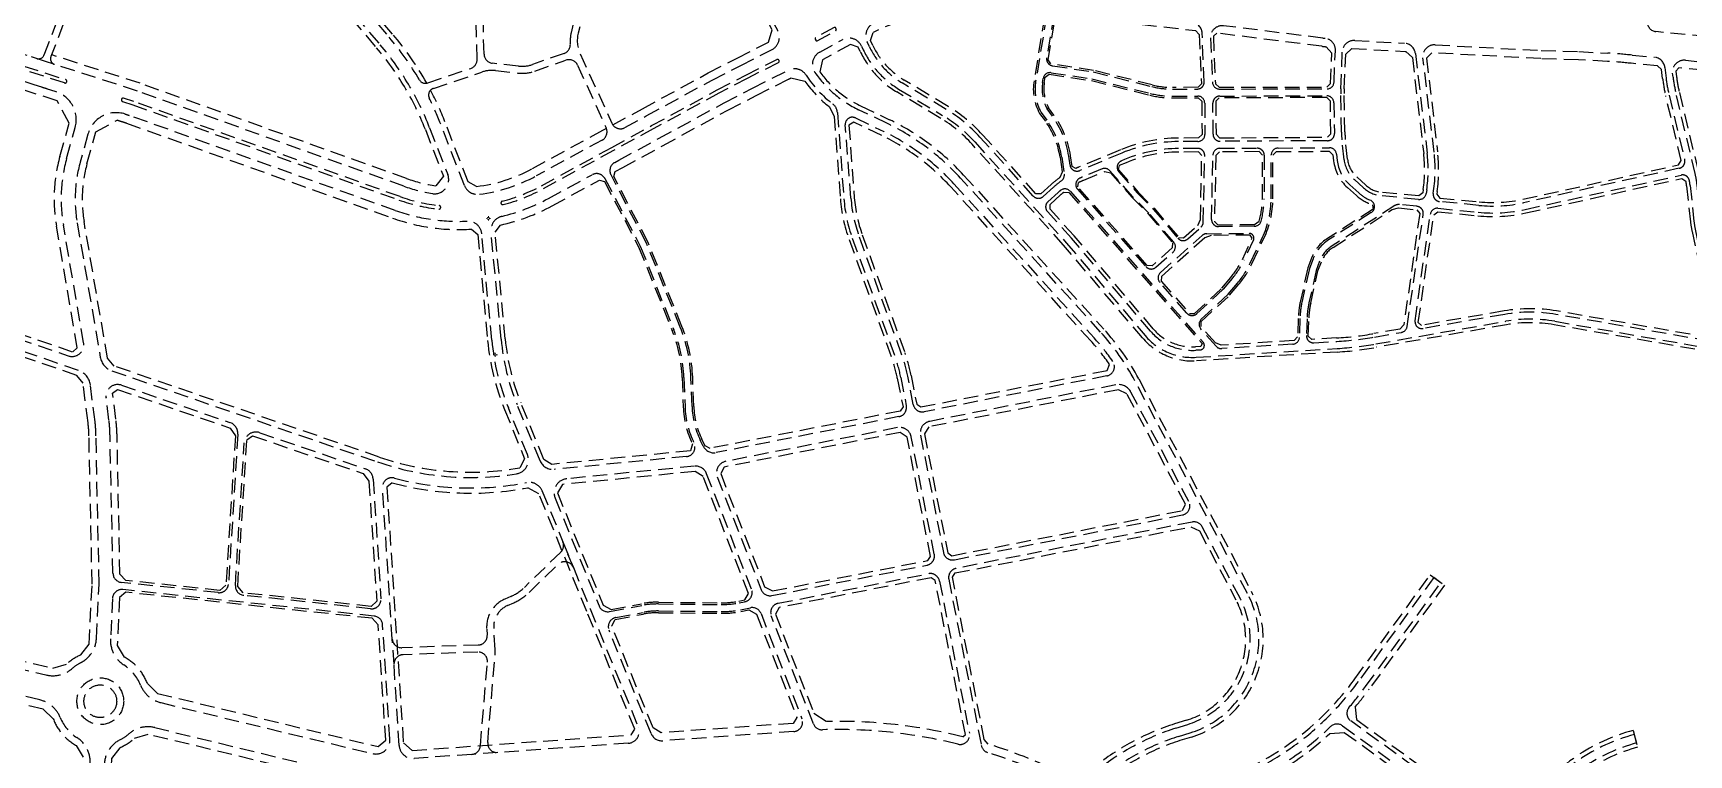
# Model space of a CAD drawing. Header units: metres. Extents: x 566631 to 571261, y 2062953 to 2068466.
# Drawn here: x 567816 to 569232, y 2064263 to 2064881 of the extents above; entities that cross this region are included whole.
import ezdxf

# ---------------------------------------------------------------- set-up
doc = ezdxf.new("R2010")
doc.units = ezdxf.units.M
doc.linetypes.add('HIDDEN', pattern=[0.375, 0.25, -0.125])
for name, color, linetype in [('cu', 7, 'CONTINUOUS'), ('LogDg phu', 7, 'CONTINUOUS'), ('ViaHeSphu', 32, 'CONTINUOUS')]:
    doc.layers.add(name, color=color, linetype=linetype)
doc.layers.add('Level 1', color=7, linetype='CONTINUOUS', lineweight=0)

# ---------------------------------------------------------------- blocks, each defined once
blk = doc.blocks.new('DKCDV')
at = {"layer": 'Level 1', "linetype": 'Continuous', "lineweight": 0}
h = blk.add_hatch(color=7, dxfattribs=at)
edge = h.paths.add_edge_path()
edge.add_arc((0, 0), 1.5, 0, 360)
at = {"layer": 'Level 1', "color": 7, "linetype": 'Continuous', "lineweight": 0}
for p, q in [((-6, 0), (-12, 0)), ((0, 13), (0, 6)), ((13, 0), (6, 0)), ((0, -6), (0, -12))]:
    blk.add_line(p, q, dxfattribs=at)
blk.add_circle((0, 0), 6.25, dxfattribs=at)
blk = doc.blocks.new('DKCDV_1')
at = {"layer": 'Level 1', "linetype": 'Continuous', "lineweight": 0}
h = blk.add_hatch(color=7, dxfattribs=at)
edge = h.paths.add_edge_path()
edge.add_arc((0, 0), 1.5, 0, 360)
at = {"layer": 'Level 1', "color": 7, "linetype": 'Continuous', "lineweight": 0}
for p, q in [((-6, 0), (-12, 0)), ((0, 13), (0, 6)), ((13, 0), (6, 0)), ((0, -6), (0, -13))]:
    blk.add_line(p, q, dxfattribs=at)
blk.add_circle((0, 0), 6.25, dxfattribs=at)

msp = doc.modelspace()

# ---------------------------------------------------------------- linework, layer by layer
at = {"layer": 'LogDg phu', "linetype": 'HIDDEN', "ltscale": 50}
for points in [[(568112.5, 2064870.6, -0.084901), (568154.8, 2064799.6), (568170.3, 2064759.6, -0.579475), (568157.1, 2064743.4, -0.045403), (568132.7, 2064749.7), (567904.8, 2064831.1), (567826.1, 2064856.5), (567810.6, 2064861.5), (567780.6, 2064870.4), (567744.2, 2064881.7), (567725.2, 2064887.8, -0.41566), (567720.1, 2064897.9), (567762.3, 2065027.6), (567792.2, 2065119.6, -0.418066), (567802.4, 2065124.7), (567935.5, 2065079.4, -0.220524), (567944.6, 2065070.7, 0.091448), (567969.5, 2065030.6), (568066.6, 2064924.2), (568112.5, 2064870.6)], [(569399, 2064866.5, 0.001621), (569333.4, 2064869.7, -0.012833), (569322, 2064870.5), (569203.6, 2064881.9, -0.400887), (569196.4, 2064890.3), (569201.5, 2064992.7, -0.230387), (569210, 2065008), (569259.3, 2065042.8), (569325.4, 2065087.6, -0.365637), (569333.1, 2065086.7), (569374.8, 2065043.2, -0.143288), (569393.4, 2065007.3), (569406.2, 2064942.3, -0.054784), (569408.5, 2064915.8), (569407.4, 2064874.3, -0.422052), (569399, 2064866.5)], [(568200.5, 2064938.5, 0.033385), (568209.2, 2064944.1), (568214.5, 2064947.9, -0.062081), (568230, 2064956.6), (568271.4, 2064973.4), (568311.8, 2064995.6, -0.280839), (568320.1, 2064995.3, 0.027535), (568329.9, 2064989.4), (568351.4, 2064978.2, -0.518613), (568353.2, 2064965.2), (568286.9, 2064903.9, 0.147443), (568277.3, 2064887.5), (568276, 2064882.1, 0.080835), (568275.1, 2064871.5, -0.342207), (568269.8, 2064863.3), (568242.7, 2064853.8, -0.112107), (568230.8, 2064852.4), (568208.4, 2064854.9, -0.374852), (568201.3, 2064862.6), (568200.3, 2064902, 0.054483), (568196.5, 2064929.6, -0.34124), (568200.5, 2064938.5)], [(567843.4, 2064840.9, -1), (567842.5, 2064838), (567806.9, 2064849.5), (567777, 2064858.5), (567740.5, 2064869.7), (567715, 2064877.9), (567681.1, 2064888.8), (567642.8, 2064900.9, -1), (567643.7, 2064903.7), (567682, 2064891.7), (567715.9, 2064880.8), (567741.4, 2064872.6), (567777.9, 2064861.3), (567807.8, 2064852.4), (567843.4, 2064840.9)], [(568534.8, 2064889.3, -0.137965), (568649.1, 2064908), (568675.5, 2064905.1, -0.429724), (568682.5, 2064895.8), (568673.1, 2064839.5, 0.17021), (568677.8, 2064812.8), (568682.6, 2064806.1, -0.11976), (568695.4, 2064774.6), (568697.6, 2064760.1, -0.281012), (568695.2, 2064754.4, 0.028189), (568688.4, 2064748.8), (568679.6, 2064740.9, -0.414214), (568671.1, 2064741.3), (568625.5, 2064791.7, 0.073316), (568596.6, 2064815.4), (568559, 2064838, -0.147646), (568531.1, 2064868.8), (568529, 2064873.2, -0.415886), (568534.8, 2064889.3)], [(568682.5, 2064859.6, 0.417698), (568687.6, 2064852.7), (568722.4, 2064847.4), (568772.5, 2064834.9, 0.061516), (568790.1, 2064832.7), (568811.3, 2064832.8, 0.426533), (568817.3, 2064839), (568815.5, 2064880.7, 0.368623), (568806.6, 2064890.2), (568727.7, 2064899.3), (568697.4, 2064902.7, 0.398872), (568688.6, 2064896), (568682.5, 2064859.6)], [(567858.8, 2064615.8), (567841.5, 2064716.5, -0.110211), (567844.3, 2064773.5), (567851.6, 2064800, 0.401719), (567835.2, 2064830.4), (567804.1, 2064840.5), (567774.2, 2064849.4), (567737.6, 2064860.7), (567712.1, 2064868.9), (567678.2, 2064879.7), (567637.5, 2064892.6, 0.40728), (567625, 2064886.2), (567565.4, 2064711.3, 0.413634), (567571.6, 2064698.6), (567845.7, 2064604.6, 0.569626), (567858.8, 2064615.8)], [(568484.5, 2064875.4), (568485, 2064874.5, 0.414214), (568486.3, 2064874.1), (568502.1, 2064882.7, 0.414214), (568502.5, 2064884.1), (568502.1, 2064885, 0.414214), (568500.7, 2064885.4), (568484.9, 2064876.7, 0.414214), (568484.5, 2064875.4)], [(568920.6, 2064876.2, -0.001963), (568918.7, 2064876.4), (568833.9, 2064886.9, 0.464016), (568822.7, 2064876.5), (568824.3, 2064838.6, 0.402), (568830.3, 2064832.8), (568922.4, 2064833, 0.401727), (568928.3, 2064838.7), (568929.5, 2064865.8, 0.392573), (568920.6, 2064876.2)], [(568732.8, 2064246, -0.09096), (568795.4, 2064279.1), (568805.4, 2064282.2, 0.468804), (568854.3, 2064401.3), (568758, 2064583.2, 0.062926), (568728.6, 2064625), (568608.8, 2064756.7, 0.096326), (568546.4, 2064803.2), (568521.7, 2064815.1, -0.129847), (568484.3, 2064847, -0.445476), (568488.4, 2064864.4), (568507.6, 2064874.9, -0.431207), (568524.2, 2064869.5), (568525.7, 2064866.3, 0.147646), (568555.9, 2064832.8), (568593.5, 2064810.2, -0.073316), (568621, 2064787.6), (568699.3, 2064701.3), (568766.8, 2064621.9, 0.236346), (568810.4, 2064603.4), (568931.1, 2064610.9, 0.027388), (568964, 2064614.8), (569075.3, 2064634.2, -0.086294), (569117.1, 2064634.2), (569293, 2064603.5)], [(569000.6, 2064738.4), (568968.9, 2064741.5, -0.160335), (568953.5, 2064748.4), (568945.7, 2064755.4, -0.183367), (568936.9, 2064772.4), (568935.1, 2064789.3, -0.023525), (568934.6, 2064796), (568934.1, 2064828.8, -0.014576), (568934.1, 2064833), (568935.4, 2064864.8, -0.418302), (568946, 2064874.3), (568988.5, 2064872, -0.364496), (568997.9, 2064863.2), (569008, 2064778.1, -0.065074), (569007.6, 2064746.5), (569007.1, 2064743.5, -0.401352), (569000.6, 2064738.4)], [(569013.2, 2064743.5), (569013.5, 2064745.7, 0.065074), (569013.9, 2064778.8), (569004.4, 2064859.5, -0.465012), (569014.9, 2064870.6), (569105.4, 2064865.8), (569137.6, 2064864.8), (569162.5, 2064863.5, -0.012676), (569183.2, 2064861.8), (569202.3, 2064860, -0.352556), (569211.3, 2064851.2), (569212.3, 2064842.2, 0.028947), (569214.9, 2064827.7), (569228.2, 2064772.3, -0.419203), (569223.6, 2064765), (569090.5, 2064735.6, -0.079081), (569052.2, 2064733.3), (569018.6, 2064736.6, -0.427194), (569013.2, 2064743.5)], [(569425.5, 2064843.1, -0.399511), (569435, 2064833.1), (569434.7, 2064749.4, -0.138597), (569416.5, 2064685.6), (569363.1, 2064599.3, -0.314719), (569356.8, 2064596.6), (569294.1, 2064609.4), (569268.5, 2064613.9, -0.305618), (569263.7, 2064618.5), (569243.4, 2064712.9, -0.025675), (569242.2, 2064720.2), (569238.8, 2064750.9, 0.031287), (569237.2, 2064760.5), (569220.8, 2064829.1, -0.028947), (569218.3, 2064842.9), (569217.9, 2064846.3, -0.478682), (569228.8, 2064857.4), (569319.9, 2064848.6, 0.012833), (569332.4, 2064847.7, -0.00225), (569423.3, 2064843.2, 0.000092), (569425.5, 2064843.1)], [(568686.4, 2064846.8), (568721.2, 2064841.5), (568771.1, 2064829.1, 0.061516), (568790.1, 2064826.7), (568811.7, 2064826.8, -0.413317), (568817.7, 2064820.8), (568817.9, 2064794, -0.414126), (568811.9, 2064788), (568795.4, 2064787.9, 0.097506), (568746.9, 2064778.1), (568710.8, 2064763.1, -0.488025), (568702.5, 2064767.7), (568701.4, 2064775.5, 0.11976), (568687.5, 2064809.6), (568682.9, 2064816, -0.167771), (568679.1, 2064838.5), (568679.6, 2064841.9, -0.410737), (568686.4, 2064846.8)], [(568928.7, 2064794.7, -0.422185), (568922.7, 2064788.6), (568830.9, 2064788.1, -0.414302), (568824.9, 2064794.1), (568824.7, 2064820.8, -0.415111), (568830.7, 2064826.8), (568922.2, 2064827, -0.409686), (568928.2, 2064821.1), (568928.6, 2064795.9, 0.003755), (568928.7, 2064794.7)], [(567894.3, 2064811.4), (567897.7, 2064810.3), (567894.3, 2064811.4, 0.426819), (567862.5, 2064794.2), (567855.9, 2064770.3, 0.110211), (567853.3, 2064718.5), (567873.1, 2064603.5, 0.274189), (567883, 2064591.8), (568110.2, 2064513.9, 0.123416), (568229.2, 2064503.8, 0.482037), (568238.4, 2064520.1), (568222.1, 2064560.1, -0.073498), (568207.9, 2064618), (568199.4, 2064708.9, 0.400534), (568186.9, 2064719.8, -0.097612), (568125.3, 2064729), (567897.7, 2064810.3)], [(568603.2, 2064751.7), (568723.1, 2064619.9, -0.032695), (568739.1, 2064599.9, -0.541363), (568734, 2064587.5), (568577.8, 2064556.8, -0.414214), (568568.4, 2064563.1), (568563.7, 2064587.2, 0.038193), (568558.5, 2064606.1), (568522, 2064707.2, -0.067908), (568515.1, 2064739.5), (568510.3, 2064802.2, -0.577307), (568518.9, 2064808.1), (568543.2, 2064796.4, -0.096326), (568603.2, 2064751.7)], [(568960.2, 2064727.2), (568923.5, 2064703.7, 0.160908), (568910.4, 2064687.6), (568907.3, 2064679.4), (568901, 2064651.3, 0.047869), (568899.2, 2064636.5), (568898.7, 2064620.4, -0.387792), (568893.1, 2064614.6), (568832.3, 2064610.8, -0.231628), (568827.5, 2064612.8), (568814.4, 2064627.6, -0.40606), (568814.8, 2064636), (568837.8, 2064657.4), (568845.8, 2064666.9, 0.065294), (568856.7, 2064684), (568867.1, 2064706, 0.109263), (568874.5, 2064738.8), (568874.6, 2064776.4, -0.411504), (568880.6, 2064782.3), (568924.4, 2064782.6, -0.38344), (568930.4, 2064777.2), (568931, 2064771.8, 0.183367), (568941.7, 2064750.9), (568949.5, 2064743.9, 0.087455), (568959.2, 2064737.8, -0.608476), (568960.2, 2064727.2)], [(568865.9, 2064719.8, -0.334165), (568860.1, 2064715.5), (568829.6, 2064715.2, -0.423184), (568823.6, 2064721.3), (568824.7, 2064776.2, -0.406506), (568830.7, 2064782.1), (568862.6, 2064782.2, -0.416929), (568868.6, 2064776.2), (568868.5, 2064738.9, -0.06695), (568865.9, 2064719.8)], [(568216.5, 2064723.9, 0.066581), (568256.3, 2064739.2), (568293.8, 2064759.5, -0.41895), (568304.7, 2064756.2), (568334.9, 2064698.5), (568363.6, 2064626.9, -0.086297), (568372.3, 2064586), (568373.2, 2064561.1, 0.103783), (568380.9, 2064530), (568380.9, 2064530, -0.521878), (568374.5, 2064518.5), (568261.4, 2064507.5, -0.331877), (568249.2, 2064514.9), (568229.5, 2064563.1, -0.073498), (568215.9, 2064618.8), (568207.3, 2064711.1, -0.374205), (568216.5, 2064723.9)], [(568711, 2064756.6, 0.503938), (568708.9, 2064747.2), (568767.4, 2064680.9, 0.415371), (568775.9, 2064680.4), (568790.6, 2064693.4, 0.407233), (568791.2, 2064701.8), (568770, 2064726.7), (568756.3, 2064740.6), (568736.7, 2064762.9, 0.32153), (568729.9, 2064764.5), (568713.1, 2064757.5, 0.008141), (568711, 2064756.6)], [(568813.7, 2064609.6), (568810.1, 2064609.4, -0.236346), (568771.3, 2064625.8), (568703.8, 2064705.2), (568683.2, 2064728, -0.414214), (568683.6, 2064736.4), (568692.4, 2064744.4, -0.008209), (568694.2, 2064746, -0.408563), (568702.5, 2064745.4), (568816.4, 2064616.2, -0.623867), (568813.7, 2064609.6)], [(567881.4, 2064536.5, 0.02621), (567880.5, 2064549.7), (567878, 2064568.8, -0.555114), (567891.2, 2064579.5), (567983.9, 2064547.7, -0.337716), (567990.7, 2064537.6), (567982.7, 2064409.6, -0.426867), (567973.9, 2064402.1), (567891.1, 2064410.9, -0.377657), (567883.9, 2064418.7), (567881.4, 2064536.5)], [(568594.2, 2064436.5, 0.414214), (568603.6, 2064430.2), (568798.6, 2064468.5, 0.502979), (568804.1, 2064480.1), (568754.6, 2064573.6, 0.330691), (568741.7, 2064579.8), (568582.5, 2064548.6, 0.414214), (568574.6, 2064536.8), (568594.2, 2064436.5)], [(568113.1, 2064396.8, -0.464825), (568104.3, 2064388.3), (567995.8, 2064399.8, -0.401672), (567988.6, 2064408.3), (567996.2, 2064530.1, -0.495085), (568009.5, 2064538.9), (568099.8, 2064508, -0.302804), (568106.5, 2064499.1), (568113.1, 2064396.8)], [(568438.4, 2064404.5, 0.36316), (568447.4, 2064399.6), (568580.1, 2064425.6, 0.414214), (568586.4, 2064435), (568566.7, 2064535.3, 0.414214), (568555, 2064543.2), (568408.2, 2064514.4, 0.467179), (568400.8, 2064501), (568438.4, 2064404.5)], [(568419.5, 2064393.4), (568424.2, 2064394.3, 0.467179), (568430.1, 2064405), (568391.7, 2064503.8, 0.336229), (568381.4, 2064510.2), (568272.1, 2064499.5, 0.501641), (568262.1, 2064483), (568299.7, 2064390.7, 0.357221), (568308.6, 2064385.9), (568336.2, 2064391.1, -0.049404), (568350.6, 2064392.4), (568404.1, 2064391.9, 0.05075), (568419.5, 2064393.4)], [(568124.6, 2064500.1, 0.112652), (568237.7, 2064496.2, -0.357473), (568251.1, 2064488.9), (568268.8, 2064445.5), (568277.7, 2064423.5), (568292, 2064388.3), (568333.3, 2064287, -0.510016), (568324.7, 2064273.3), (568213, 2064265.3), (568190.8, 2064263.8), (568141.5, 2064260.2, -0.41617), (568128.7, 2064271.4), (568124.3, 2064340.5), (568122.8, 2064362.4), (568114.5, 2064491.9, -0.512582), (568124.6, 2064500.1)], [(569072.5, 2064198.1), (568942.6, 2064292.4, -0.44013), (568941.3, 2064304.1, 0.022174), (568955.3, 2064321.8), (569019.7, 2064410.6), (569013.6, 2064415), (568949.2, 2064326.2, -0.145753), (568837.7, 2064240.6)], [(568420.6, 2064387.5), (568429.2, 2064389.2, -0.36316), (568438.2, 2064384.2), (568473.2, 2064294.2, -0.505092), (568466.3, 2064283.3), (568354.1, 2064275.4, -0.324489), (568344.2, 2064281.6), (568308.2, 2064369.9, -0.473599), (568314.1, 2064380.8), (568337.3, 2064385.2, -0.049404), (568350.6, 2064386.4), (568404, 2064385.9, 0.05075), (568420.6, 2064387.5)], [(569106.3, 2064218.1, -0.172437), (569187.1, 2064273.5), (569185.2, 2064280.7, 0.172437), (569100.2, 2064222.5)]]:
    msp.add_lwpolyline(points, format="xyb", dxfattribs=at)
for points in [[(568321.8, 2064799.8), (568340.1, 2064809.8), (568396.3, 2064840.4), (568420.9, 2064853), (568447.3, 2064866.4, 0.420588), (568452.5, 2064882.8), (568434.8, 2064915.8, 0.150723), (568394.5, 2064955.7), (568372.1, 2064967.4, 0.316992), (568363, 2064966.2), (568291, 2064899.5, 0.147443), (568283.1, 2064886.1), (568281.8, 2064880.6, 0.16818), (568283.5, 2064863), (568310.7, 2064803.5, 0.435404)], [(568250.4, 2064750.1), (568310.6, 2064782.9), (568344.6, 2064801.5), (568400.8, 2064832), (568425.2, 2064844.6), (568451.6, 2064858, -1), (568452.9, 2064855.3), (568426.5, 2064841.9), (568402.2, 2064829.4), (568346.1, 2064798.8), (568312, 2064780.2), (568251.8, 2064747.5, -0.060725), (568217.7, 2064734, -1.017753), (568216.9, 2064736.9, 0.060725)], [(567893, 2064824.9, 1), (567892.1, 2064822.1), (567900.8, 2064819.3), (568128.5, 2064737.9, 0.057756), (568162.5, 2064730.1, 1.037618), (568162.9, 2064733.1, -0.057756), (568129.5, 2064740.8), (567901.7, 2064822.1)], [(568795.4, 2064781.9, 0.097506), (568749.2, 2064772.6), (568746.5, 2064771.4, 0.513397), (568744.3, 2064761.9), (568760, 2064744), (568773.7, 2064730.1), (568794.7, 2064705.3, 0.421229), (568803.3, 2064704.7), (568814.5, 2064714.7, 0.208632), (568816.5, 2064719), (568817.7, 2064775.9, 0.421963), (568811.7, 2064782)], [(569074.3, 2064640.1), (569004.6, 2064628, -0.509567), (568997.6, 2064634.7), (569010.6, 2064725.6, -0.401352), (569017.2, 2064730.8), (569051.6, 2064727.4, 0.079081), (569091.8, 2064729.8), (569225.1, 2064759.2, -0.429014), (569232.3, 2064754.4, -0.014461), (569232.9, 2064750.2), (569236.2, 2064719.5, 0.025675), (569237.5, 2064711.6), (569256.3, 2064624.4, -0.531842), (569249.4, 2064617.2), (569118.1, 2064640.1, 0.086294)], [(568963, 2064620.7), (568985.9, 2064624.7, 0.324883), (568990.9, 2064629.8), (569004.6, 2064725.7, 0.427194), (568999.2, 2064732.5), (568984.3, 2064734, 0.168592), (568980.4, 2064733.1), (568926.7, 2064698.7, 0.160908), (568916, 2064685.5), (568913.1, 2064677.7), (568906.9, 2064650, 0.047869), (568905.2, 2064636.3), (568904.8, 2064621.9, 0.441138), (568911.1, 2064615.7), (568930.7, 2064616.9, 0.027388)], [(568855.7, 2064709.4, -0.552657), (568859.4, 2064703.7), (568851.3, 2064686.5, -0.065294), (568841.2, 2064670.7), (568833.5, 2064661.6), (568811.1, 2064640.7, -0.422414), (568802.5, 2064641.1), (568779.3, 2064667.4, -0.413057), (568779.8, 2064675.8), (568815.5, 2064707.6, -0.181335), (568819.5, 2064709.1)]]:
    msp.add_lwpolyline(points, format="xyb", close=True, dxfattribs=at)
at = {"layer": 'LogDg phu', "linetype": 'HIDDEN', "ltscale": 50, "elevation": 0}
for points in [[(568120.1, 2064877.1, -0.043915), (568146, 2064840.7, 0.354937), (568153.1, 2064838), (568190, 2064850.5, 0.329034), (568195.4, 2064858.3), (568194.3, 2064901.9, 0.048378), (568191.4, 2064925.3), (568191.4, 2064925.3, 0.419086), (568181.7, 2064931.3, -0.025748), (568173.8, 2064929.7), (568156.8, 2064927.4, 0.194496), (568142.5, 2064919.2), (568140.4, 2064916.5, -0.105159), (568131.5, 2064909.1), (568111.4, 2064898.5, 0.480495), (568109.7, 2064889.3), (568120.1, 2064877.1)], [(568154.5, 2064825, -0.45479), (568158, 2064833.4), (568199.4, 2064847.3, -0.109313), (568211, 2064848.6), (568230.1, 2064846.5, 0.112107), (568244.7, 2064848.1), (568271.4, 2064857.5, -0.387543), (568281.3, 2064853.2), (568305.8, 2064799.6, -0.394013), (568302.4, 2064789.2), (568245.8, 2064758.5, -0.092565), (568197.3, 2064742.8, -0.345518), (568184.6, 2064750.3), (568164.1, 2064803.2, 0.023314), (568154.5, 2064825)], [(568509.1, 2064739, 0.067908), (568516.3, 2064705.2), (568552.8, 2064604, -0.038193), (568557.8, 2064586.1), (568562.5, 2064562, -0.414214), (568556.2, 2064552.6), (568399.8, 2064521.9, -0.340736), (568388.8, 2064527.4), (568386.3, 2064532.6, -0.103783), (568379.2, 2064561.3), (568378.3, 2064586.2, 0.086297), (568369.1, 2064629.1), (568340.3, 2064701), (568309.9, 2064759.3, -0.409493), (568313.1, 2064770), (568316.6, 2064771.9), (568350.6, 2064790.5), (568406.6, 2064821), (568430.9, 2064833.5), (568461.3, 2064848.9, -0.381229), (568476.7, 2064844.8, 0.082022), (568499.7, 2064819.9, -0.211766), (568503.5, 2064812.8), (568509.1, 2064739)], [(567869.4, 2064536.2, 0.02621), (567868.6, 2064548.2), (567864.6, 2064579.8, 0.28608), (567854.5, 2064592.1), (567679.9, 2064651.9, 0.551005), (567666.8, 2064641.4), (567697.3, 2064373, 0.315129), (567708.7, 2064360.1), (567826.6, 2064331.7, 0.242406), (567848.9, 2064337.1, -0.060286), (567856.2, 2064342.1, 0.267949), (567869.8, 2064363.1), (567872.1, 2064409.3), (567869.4, 2064536.2)], [(568632, 2064265.4, -0.042596), (568699, 2064237.9, 0.293405), (568712, 2064239.2), (568728.1, 2064251.9, -0.09096), (568793.1, 2064286.2), (568803.2, 2064289.4, 0.468804), (568847.7, 2064397.8), (568815.6, 2064458.4, 0.330691), (568807, 2064462.5), (568605.1, 2064422.9, 0.414214), (568598.8, 2064413.5), (568626.6, 2064271.5, 0.274855), (568632, 2064265.4)], [(568606.6, 2064272.5, 0.068767), (568490.7, 2064284.8, -0.318158), (568483, 2064289.8), (568447, 2064382.3, -0.467179), (568452.9, 2064393), (568581.5, 2064418.3, -0.414214), (568590.9, 2064411.9), (568616.4, 2064281.8, -0.548482), (568606.6, 2064272.5)], [(567907.5, 2064323, 0.242406), (567924.8, 2064308), (568106.1, 2064264.4, 0.505297), (568120.8, 2064276.8), (568114.6, 2064374.5, 0.365351), (568107.4, 2064382), (567892.3, 2064404.7, 0.430646), (567883.5, 2064397.2), (567881.8, 2064362.5, 0.267949), (567893.2, 2064340.3, -0.154845), (567907.5, 2064323)], [(567704.1, 2064315, 0.118264), (567723.4, 2064261.9), (567757, 2064211.2, -0.161275), (567778.2, 2064132.9), (567776.6, 2064103.8, 0.390992), (567785.2, 2064093.4), (567845.1, 2064085.2, 0.439572), (567856.5, 2064094.6), (567864.5, 2064255.8, 0.267949), (567853.1, 2064278.1, -0.154845), (567838.8, 2064295.3, 0.242406), (567821.5, 2064310.3), (567715.3, 2064335.9, 0.520763), (567703, 2064325), (567704.1, 2064315)], [(567897.4, 2064281.2, -0.242406), (567919.6, 2064286.7), (568112.1, 2064240.3, -0.360494), (568121.3, 2064228), (568112.8, 2064057.5, -0.439572), (568103.7, 2064050), (567877, 2064080.9, -0.389302), (567868.3, 2064091.3), (567876.5, 2064255.2, -0.267949), (567890, 2064276.3, 0.060286), (567897.4, 2064281.2)]]:
    msp.add_lwpolyline(points, format="xyb", dxfattribs=at)
at = {"layer": 'LogDg phu', "linetype": 'HIDDEN', "ltscale": 50}
msp.add_lwpolyline([(567827.6, 2064832.9), (567804.1, 2064840.5)], dxfattribs=at)
at = {"layer": 'LogDg phu', "linetype": 'HIDDEN', "ltscale": 50, "elevation": 0}
msp.add_lwpolyline([(569069.9, 2064180.8), (568977.2, 2064053.3, -0.41226), (568966, 2064051.5), (568778.4, 2064186, -0.511549), (568778.3, 2064205.5, -0.066002), (568806.3, 2064220.6), (568840.3, 2064233.6, 0.100245), (568925.4, 2064287.5, -0.36291), (568935.7, 2064288.2), (569068.1, 2064192, -0.414329)], format="xyb", close=True, dxfattribs=at)
at = {"layer": 'LogDg phu', "linetype": 'HIDDEN', "ltscale": 50}
msp.add_circle((567873.1, 2064309.2, 0), 20, dxfattribs=at)
at = {"layer": 'ViaHeSphu', "linetype": 'HIDDEN', "ltscale": 50}
for points in [[(567756.3, 2064885.3), (567746.3, 2064888.4), (567727.4, 2064894.4), (567724.1, 2064900.7), (567762.2, 2065017.5), (567795.7, 2065120.6), (567799.5, 2065122.5), (567934, 2065076.7), (567940.4, 2065070.4, 0.09387), (567966.6, 2065028), (568063.6, 2064921.6), (568109.4, 2064868, -0.084901), (568151.1, 2064798.2), (568166.5, 2064758.3), (568160.1, 2064750, -0.049011), (568135.1, 2064756.3), (567907.1, 2064837.7), (567831.6, 2064862.1)], [(567951.7, 2065055.6), (567951.7, 2065055.6, 0.62289), (567946.3, 2065055.4), (567906.1, 2064962.7, -0.413325), (567887.8, 2064955.5), (567875, 2064961, 0.42583), (567868.3, 2064958.2), (567830.8, 2064860.5, 0.430327), (567833.9, 2064853.9), (567833.9, 2064853.9)], [(567763.6, 2064875.7), (567763.6, 2064875.7, -0.440565), (567760.5, 2064882.4), (567803.1, 2064986.3, -0.419332), (567809.7, 2064989), (567860.2, 2064967.3, -0.402692), (567862.9, 2064960.9), (567824.9, 2064861.8, -0.398281), (567818.7, 2064858.9), (567818.7, 2064858.9)], [(568676.5, 2064812), (568681.4, 2064805.3, -0.11976), (568694, 2064774.4), (568695.9, 2064761.7), (568693.8, 2064757.1, 0.029672), (568686.3, 2064751.1), (568677.6, 2064743.1), (568673.3, 2064743.3), (568627.7, 2064793.7, 0.073316), (568598.2, 2064817.9), (568560.6, 2064840.5, -0.147646), (568533.8, 2064870.1), (568531.8, 2064874.4), (568534.1, 2064881.2, -0.142929), (568648.4, 2064901.1), (568678.2, 2064897.8), (568680.7, 2064894.5), (568671.7, 2064839.8, 0.170738), (568676.5, 2064812)], [(567801.4, 2064824), (567799.2, 2064824.7), (567769.4, 2064833.6), (567732.7, 2064844.9), (567707, 2064853.2), (567673.2, 2064864), (567630.5, 2064877.5), (567624.1, 2064874.2), (567568.1, 2064709.9), (567571.2, 2064703.5), (567849.6, 2064608), (567853.4, 2064611.4), (567835.6, 2064715.5, -0.110211), (567838.5, 2064775.1), (567846.4, 2064803.7), (567836.1, 2064822.8), (567804.3, 2064833)], [(569292.4, 2064600.6), (569116.6, 2064631.2, 0.086294), (569075.8, 2064631.2), (568964.5, 2064611.9, -0.027388), (568931.3, 2064607.9), (568810.6, 2064600.4, -0.236346), (568764.5, 2064620), (568697, 2064699.3), (568618.8, 2064785.6, 0.073316), (568592, 2064807.7), (568554.4, 2064830.3, -0.147646), (568523, 2064865), (568521.2, 2064868.7), (568514.7, 2064870.8), (568490.8, 2064857.7), (568488.5, 2064847.5), (568489.3, 2064846.4, 0.120562), (568523.3, 2064818.5), (568548, 2064806.6, -0.096326), (568611.5, 2064759.2), (568731.4, 2064627.5, -0.062926), (568761.3, 2064584.9), (568857.6, 2064403.1, -0.468804), (568806.5, 2064278.6), (568796.5, 2064275.5, 0.09096), (568735.1, 2064243.1)], [(568461.6, 2064841.2, 0.001202), (568463.8, 2064842.3), (568475.7, 2064839.6), (568477.3, 2064837.4, 0.063957), (568496.4, 2064817.8), (568500.7, 2064809.7), (568506.1, 2064738.8, 0.067908), (568513.5, 2064704.1), (568550, 2064603, -0.038193), (568554.8, 2064585.5), (568559.7, 2064560.9), (568557.3, 2064557.4), (568394.6, 2064525.5), (568390.4, 2064527.6), (568387.7, 2064533.2, -0.103783), (568380.7, 2064561.3), (568379.8, 2064586.3, 0.086297), (568370.5, 2064629.7), (568341.7, 2064701.6), (568312.2, 2064758.1), (568313.4, 2064762.2), (568319.9, 2064765.7), (568354, 2064784.3), (568409.9, 2064814.8), (568434, 2064827.2), (568461.6, 2064841.2)], [(567895.5, 2064803.6), (568123, 2064722.4, 0.102524), (568190.5, 2064713), (568196, 2064708.4), (568204.4, 2064617.7, 0.073498), (568218.9, 2064558.8), (568236, 2064516.6), (568231.8, 2064508.8, -0.126997), (568111.7, 2064518.1), (567884.9, 2064595.9), (567879.3, 2064602.5), (567859.2, 2064719.5, -0.110211), (567861.7, 2064768.7), (567869.3, 2064796.3), (567887.6, 2064806.2), (567895.5, 2064803.6), (567887.6, 2064806.2)], [(568600.5, 2064749.1, 0.096326), (568541.5, 2064793), (568517.5, 2064804.6), (568513.4, 2064801.8), (568518, 2064739.7, 0.067908), (568524.8, 2064708.2), (568561.3, 2064607.1, -0.038193), (568566.6, 2064587.8), (568571.4, 2064563.2), (568574.9, 2064560.9), (568734.3, 2064592.1), (568736.4, 2064597.2, 0.033545), (568720.3, 2064617.4), (568600.5, 2064749.1)], [(568961.3, 2064733.9), (568961.9, 2064730.1), (568922.7, 2064705, 0.160908), (568909, 2064688.2), (568905.9, 2064679.8), (568899.6, 2064651.6, 0.047869), (568897.7, 2064636.5), (568897.2, 2064620.8), (568894.2, 2064617.7), (568831.8, 2064613.7), (568826.8, 2064615.8), (568814.6, 2064629.6), (568814.8, 2064633.9), (568838.9, 2064656.4), (568846.9, 2064665.9, 0.065294), (568858.1, 2064683.3), (568868.4, 2064705.3, 0.109263), (568876, 2064738.8), (568876.1, 2064776.3), (568879.2, 2064779.3), (568924.1, 2064779.6), (568927.4, 2064776.6), (568928, 2064771.4, 0.183367), (568939.7, 2064748.7), (568947.5, 2064741.7, 0.111266), (568961.3, 2064733.9)], [(568860.4, 2064717), (568864.3, 2064719.9, 0.068412), (568867, 2064738.9), (568867.1, 2064776.3), (568864.2, 2064779.3), (568830.3, 2064779.1), (568827.2, 2064776.1), (568826, 2064719.6), (568829, 2064716.7), (568860.4, 2064717)], [(568232.8, 2064564.4, -0.073498), (568219.4, 2064619.1), (568210.8, 2064710.5), (568215.3, 2064716.5, 0.07086), (568259.7, 2064733), (568300.2, 2064755), (568304.3, 2064753.8), (568333.5, 2064697.9), (568362.2, 2064626.4, -0.086297), (568370.8, 2064586), (568371.7, 2064561, 0.103783), (568379.6, 2064529.3), (568377.9, 2064523.4), (568259.4, 2064511.8), (568252.5, 2064515.9), (568232.8, 2064564.4)], [(567887.4, 2064536.6, 0.02621), (567886.4, 2064550.4), (567883.6, 2064572.6), (567887.7, 2064575.9), (567984.2, 2064542.8), (567988.6, 2064536.2), (567980.6, 2064408.4), (567975.3, 2064404), (567895, 2064412.5), (567889.9, 2064418), (567887.4, 2064536.6)], [(568419.2, 2064394.8), (568424.4, 2064395.8), (568427.5, 2064401.5), (568388.6, 2064501.5), (568381.8, 2064505.7), (568268.4, 2064494.6), (568264.1, 2064487.4), (568303.2, 2064391.4), (568310, 2064387.7), (568335.9, 2064392.6, -0.049404), (568350.6, 2064393.9), (568404.1, 2064393.4, 0.05075), (568419.2, 2064394.8)], [(568213, 2064265.3, -0.460279), (568204.5, 2064274), (568210.9, 2064350.2, 0.038581), (568210.9, 2064353.3), (568209.6, 2064371.4, -0.316848), (568221.5, 2064391.1), (568226.7, 2064393.4, 0.089149), (568239.9, 2064402.3), (568264.7, 2064426.3, -0.531378), (568277.7, 2064423.5), (568268.8, 2064445.5, -0.306013), (568266.9, 2064436.8), (568235.8, 2064406.6, -0.089149), (568224.3, 2064398.9), (568219.1, 2064396.6, 0.316848), (568203.6, 2064371), (568204, 2064365.8, -0.424474), (568196.3, 2064357.3), (568131.1, 2064355, -0.405843), (568122.8, 2064362.4)], [(568836.3, 2064244.1, 0.145753), (568946.2, 2064328.4), (569010.6, 2064417.2), (569022.7, 2064408.4), (568958.3, 2064319.6, -0.018914), (568946.3, 2064304.2), (568947.5, 2064293.5), (569074.1, 2064201.5)], [(568420.9, 2064386), (568427.7, 2064387.3), (568434.4, 2064383.6), (568468.8, 2064295.3), (568465.6, 2064290.3), (568352.8, 2064282.3), (568345.9, 2064286.6), (568310.5, 2064373.6), (568313.5, 2064379.2), (568337.6, 2064383.8, -0.049404), (568350.5, 2064384.9), (568404, 2064384.4, 0.05075), (568420.9, 2064386)], [(569097.2, 2064224.7, -0.172437), (569184.2, 2064284.3), (569188, 2064269.8, 0.172437), (569109.3, 2064215.9)]]:
    msp.add_lwpolyline(points, format="xyb", dxfattribs=at)
at = {"layer": 'ViaHeSphu', "linetype": 'HIDDEN', "ltscale": 50, "elevation": 0}
for points in [[(568311.4, 2064802.1), (568336.7, 2064815.9), (568393.1, 2064846.6), (568417.7, 2064859.3), (568444.5, 2064872.8), (568447.8, 2064883.5), (568431.5, 2064914, 0.150717), (568392.8, 2064952.4), (568328.2, 2064986.1, -0.043017), (568312.6, 2064996)], [(568152.3, 2064837.8, 0.049366), (568123.1, 2064879.7), (568109, 2064896.2)], [(568306, 2064799.2), (568302.7, 2064797.3), (568242.5, 2064764.6, -0.095571), (568194.8, 2064749.5), (568187.6, 2064753.5), (568167.9, 2064804.7, 0.028757), (568155.6, 2064831.8)], [(567863.4, 2064536.1, 0.02621), (567862.6, 2064547.4), (567858.3, 2064581.3), (567853, 2064587.9), (567674.2, 2064649.2), (567670, 2064645.8), (567700.9, 2064374), (567706.4, 2064367.9), (567832.6, 2064337.5), (567844.2, 2064340.9, -0.086036), (567856.5, 2064348.8), (567863.5, 2064358), (567866.1, 2064409.4), (567863.4, 2064536.1)], [(568701.1, 2064244.7, 0.042784), (568632.6, 2064272.6), (568629.2, 2064276.4), (568601.9, 2064415.4), (568604.3, 2064418.9), (568805.9, 2064458.4), (568813.2, 2064455), (568844.4, 2064396, -0.468804), (568802, 2064292.9), (568792, 2064289.8, 0.09096), (568725.8, 2064254.8), (568714.5, 2064246), (568701.1, 2064244.7)], [(567893.6, 2064347, -0.18118), (567913.4, 2064324.3), (567922.1, 2064315.9), (568110.8, 2064270.4), (568117.2, 2064275.8), (568110.8, 2064374.6), (568105.5, 2064380.2), (567894.8, 2064402.4), (567889.6, 2064398), (567887.5, 2064356.8), (567893.6, 2064347)], [(568610.7, 2064278.7), (568613, 2064280.9), (568587.2, 2064412.5), (568583.7, 2064414.9), (568453.6, 2064389.3), (568450.5, 2064383.7), (568483.4, 2064299), (568494.3, 2064291.9, -0.06795), (568610.7, 2064278.7)], [(568190.8, 2064263.8, 0.369601), (568198.2, 2064271.1), (568204.2, 2064342.6, 0.449616), (568196, 2064351.3), (568132, 2064349, 0.422634), (568124.3, 2064340.5)], [(567707.6, 2064315.4, 0.118264), (567726.3, 2064263.9), (567759.9, 2064213.1, -0.161275), (567781.7, 2064132.7), (567780, 2064102.9), (567784.7, 2064097.2), (567845.2, 2064089), (567850.4, 2064093.3), (567858.8, 2064261.5), (567852.7, 2064271.3, -0.18118), (567832.9, 2064294.1), (567824.2, 2064302.5), (567710.7, 2064329.8), (567706.4, 2064326), (567707.6, 2064315.4)], [(567902.1, 2064277.4, -0.086036), (567889.7, 2064269.5), (567882.7, 2064260.3), (567874.3, 2064090.1), (567879, 2064084.4), (568104.1, 2064053.7), (568109.3, 2064058), (568117.7, 2064226.7), (568113.1, 2064232.9), (567913.7, 2064280.9), (567902.1, 2064277.4)]]:
    msp.add_lwpolyline(points, format="xyb", dxfattribs=at)
at = {"layer": 'ViaHeSphu', "linetype": 'HIDDEN', "ltscale": 50}
for points in [[(568772.9, 2064836.3), (568722.7, 2064848.8), (568686.2, 2064854.4), (568683.8, 2064857.8), (568689.7, 2064893.5), (568693.1, 2064896.1), (568726.9, 2064892.3), (568809.9, 2064882.8), (568813, 2064879.4), (568814.9, 2064837.3), (568812, 2064834.3), (568790.1, 2064834.2, -0.061516)], [(568921.6, 2064869, -0.003765), (568917.9, 2064869.4), (568828, 2064880.6), (568825.1, 2064878), (568826.9, 2064837.3), (568830, 2064834.3), (568922.2, 2064834.5), (568925.3, 2064837.5), (568926.4, 2064863.5)], [(569005, 2064777.8, -0.065074), (569004.6, 2064746.9), (569004.2, 2064744.1), (569000.8, 2064741.4), (568969.2, 2064744.5, -0.160335), (568955.5, 2064750.6), (568947.7, 2064757.6, -0.183367), (568939.9, 2064772.8), (568938, 2064789.6, -0.023525), (568937.6, 2064796.1), (568937.1, 2064828.9, -0.014576), (568937.1, 2064832.9), (568938.3, 2064862.7), (568943.5, 2064867.5), (568989.2, 2064865), (568989.7, 2064864.9), (568995.3, 2064859.7)], [(569089.8, 2064738.5), (569223, 2064768), (569225.3, 2064771.6), (569212, 2064827, -0.028947), (569209.4, 2064841.9), (569208.5, 2064849.4), (569205.1, 2064852.7), (569182.5, 2064854.8, 0.012695), (569162.1, 2064856.5), (569137.3, 2064857.8), (569105.1, 2064858.8), (569011.9, 2064863.8), (569007.5, 2064859.1), (569016.9, 2064779.2, -0.065074), (569016.5, 2064745.2), (569016.2, 2064742.9), (569018.7, 2064739.6), (569052.5, 2064736.3, 0.079081)], [(568707.4, 2064764.9), (568704.2, 2064766.6), (568702.9, 2064775.8, 0.11976), (568688.7, 2064810.5), (568684.2, 2064816.8, -0.167061), (568680.5, 2064838.3), (568681.3, 2064843), (568684.8, 2064845.5), (568721, 2064840), (568770.7, 2064827.6, 0.061516), (568790.1, 2064825.2), (568812.2, 2064825.3), (568815.2, 2064822.3), (568815.4, 2064794), (568812.4, 2064791), (568795.4, 2064790.9, 0.097506), (568745.8, 2064780.9), (568709.7, 2064765.9, 0.00759)], [(569332.1, 2064840.7, -0.012833), (569319.2, 2064841.6), (569223.3, 2064850.9), (569220.7, 2064848.2), (569221.3, 2064843.3, 0.028947), (569223.7, 2064829.8), (569240.1, 2064761.2, -0.031287), (569241.8, 2064751.2), (569245.2, 2064720.5, 0.025675), (569246.3, 2064713.5), (569266.4, 2064620.1), (569270, 2064616.7), (569294.7, 2064612.4), (569356.5, 2064599.7), (569361, 2064601.6), (569413.9, 2064687.2, 0.138597), (569431.7, 2064749.4), (569432, 2064832.8), (569429, 2064835.9, -0.000254), (569422.9, 2064836.2, 0.00225)], [(568750.4, 2064769.8), (568744.6, 2064767.4), (568743.8, 2064764), (568760.7, 2064744.7), (568774.4, 2064730.8), (568795.6, 2064705.9), (568799.7, 2064705.6), (568811.7, 2064716.2), (568814.1, 2064721.2), (568815.2, 2064776), (568812.3, 2064779), (568795.5, 2064778.9, 0.097506)], [(568709.9, 2064752.8, -0.017413), (568714.3, 2064754.8), (568732.2, 2064762.2), (568737, 2064761.1), (568755.6, 2064740), (568769.3, 2064726.1), (568790.3, 2064701.2), (568790, 2064696.9), (568772.8, 2064681.6), (568768.6, 2064681.9), (568709.2, 2064749.1)], [(569073.8, 2064643), (569003, 2064630.7), (569000.4, 2064633.2), (569013.6, 2064725.1), (569017, 2064727.8), (569051.3, 2064724.4, 0.079081), (569092.4, 2064726.8), (569225.8, 2064756.3), (569229.3, 2064754, -0.015011), (569229.9, 2064749.9), (569233.2, 2064719.2, 0.025675), (569234.6, 2064711), (569253.7, 2064622.3), (569251.3, 2064619.9), (569118.6, 2064643, 0.086294)], [(568701.6, 2064744.2), (568815.4, 2064615.1), (568814.4, 2064612.7), (568809.9, 2064612.4, -0.236346), (568773.6, 2064627.8), (568706, 2064707.2), (568685.4, 2064730), (568685.6, 2064734.2), (568694.4, 2064742.2, -0.013458), (568697.2, 2064744.6)], [(568962.5, 2064623.7, -0.027388), (568930.5, 2064619.9), (568909.2, 2064618.6), (568906.3, 2064621.4), (568906.7, 2064636.3, -0.047869), (568908.4, 2064649.6), (568914.5, 2064677.2), (568917.5, 2064685, -0.160908), (568927.5, 2064697.4), (568978, 2064729.7), (568983.5, 2064731.1), (568999.1, 2064729.5), (569001.6, 2064726.3), (568988, 2064631), (568984.6, 2064627.5)], [(568849.9, 2064687.1), (568858.4, 2064705.2), (568856.7, 2064707.9), (568823.1, 2064707.6), (568817.8, 2064705.6), (568780.7, 2064672.6), (568780.5, 2064668.4), (568804.7, 2064640.9), (568808.9, 2064640.7), (568832.4, 2064662.6), (568840, 2064671.7, 0.065294)]]:
    msp.add_lwpolyline(points, format="xyb", close=True, dxfattribs=at)
for points in [[(568925.2, 2064822.5), (568922.1, 2064825.5), (568830.2, 2064825.3), (568827.2, 2064822.3), (568827.4, 2064794.1), (568830.4, 2064791.1), (568922.7, 2064791.6), (568925.6, 2064794.6)], [(568798.6, 2064472.3), (568801.2, 2064477.7), (568751.1, 2064572.2), (568743.9, 2064575.6), (568581.8, 2064543.9), (568577.9, 2064538), (568597.9, 2064436), (568601.4, 2064433.6)], [(568109.5, 2064394.7), (568104.8, 2064390.3), (567995.2, 2064401.9), (567990.6, 2064407.4), (567998.4, 2064532.9), (568003.4, 2064536.2), (568097.8, 2064503.9), (568102.9, 2064497.3)], [(568448.1, 2064403.5), (568580.8, 2064429.6), (568583.2, 2064433.1), (568563.2, 2064535.1), (568557.3, 2064539.1), (568406.8, 2064509.5), (568403.7, 2064503.9), (568441.3, 2064407.2)]]:
    msp.add_lwpolyline(points, close=True, dxfattribs=at)
at = {"layer": 'ViaHeSphu', "linetype": 'HIDDEN', "ltscale": 50, "elevation": 0}
for points in [[(568289.2, 2064386.1), (568248.2, 2064486.6), (568238.7, 2064491.8, -0.113474), (568122.7, 2064496), (568118.2, 2064492.3), (568126.6, 2064361.8), (568132.3, 2064273.6), (568139.8, 2064267.1), (568327.1, 2064280.5), (568330.2, 2064285.4)], [(568780.8, 2064192.9), (568780.6, 2064202.5, -0.065838), (568807.7, 2064217.1), (568841.7, 2064230.1, 0.095881), (568924.8, 2064281.7), (568937.1, 2064282.6), (569065.3, 2064189.4), (569066.4, 2064182.4), (568976.5, 2064058.7), (568969.5, 2064057.6)]]:
    msp.add_lwpolyline(points, format="xyb", close=True, dxfattribs=at)
at = {"layer": 'ViaHeSphu', "linetype": 'HIDDEN', "ltscale": 50}
msp.add_circle((567873.1, 2064309.2, 0), 14, dxfattribs=at)

# ---------------------------------------------------------------- block references
at = {"layer": 'cu', "color": 7, "linetype": 'Continuous', "lineweight": 0, "xscale": 0.1411667959836233, "yscale": 0.14116679597646, "zscale": 0.1411667959511047}
for name, p, rotation in [('DKCDV_1', (568205, 2064722.2), 0.0005772038799759), ('DKCDV_1', (568205, 2064722.2), 0.0005772038799759076), ('DKCDV', (568210.9, 2064605.5), 0.0005772038799759), ('DKCDV', (568210.9, 2064605.5), 0.0005772038799759076)]:
    msp.add_blockref(name, p, dxfattribs=dict(at, rotation=rotation))

doc.saveas('drawing.dxf')
